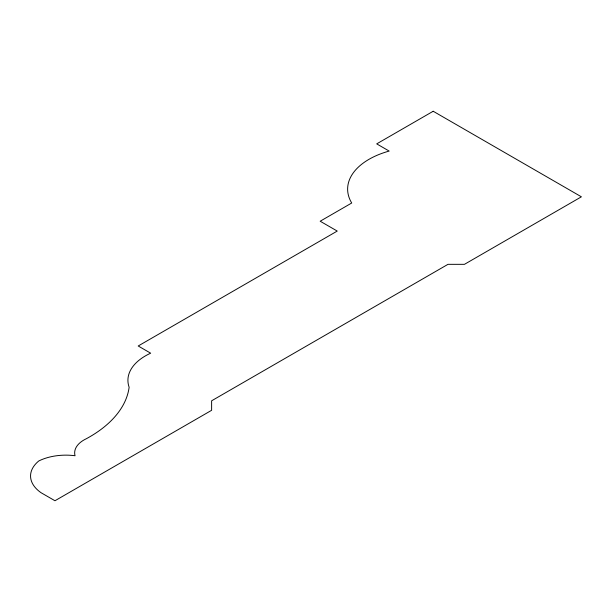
<?xml version="1.0" encoding="UTF-8"?>
<svg xmlns="http://www.w3.org/2000/svg" width="612" height="612" viewBox="0 0 612 612"><rect width="100%" height="100%" fill="white"/><g stroke="black" fill="none" stroke-linecap="round" stroke-linejoin="round"><path stroke-width="0.92" d="M433.197 111.254L376.709 143.866L389.178 151.072A73.035 42.167 0 0 0 351.709 203.016L320.175 221.223L337.243 231.068L138.197 345.987L150.667 353.185A59.899 34.586 0 0 0 129.132 387.235A136.254 78.665 0 0 1 86.223 438.789A31.533 18.207 0 0 0 75.054 455.741A41.394 23.899 0 0 0 38.778 460.974A45.234 26.117 0 0 0 41.103 492.744L54.965 500.746L211.622 410.3L211.622 400.799L447.992 264.33L464.462 264.33L581.4 196.812L433.197 111.254"/></g></svg>
